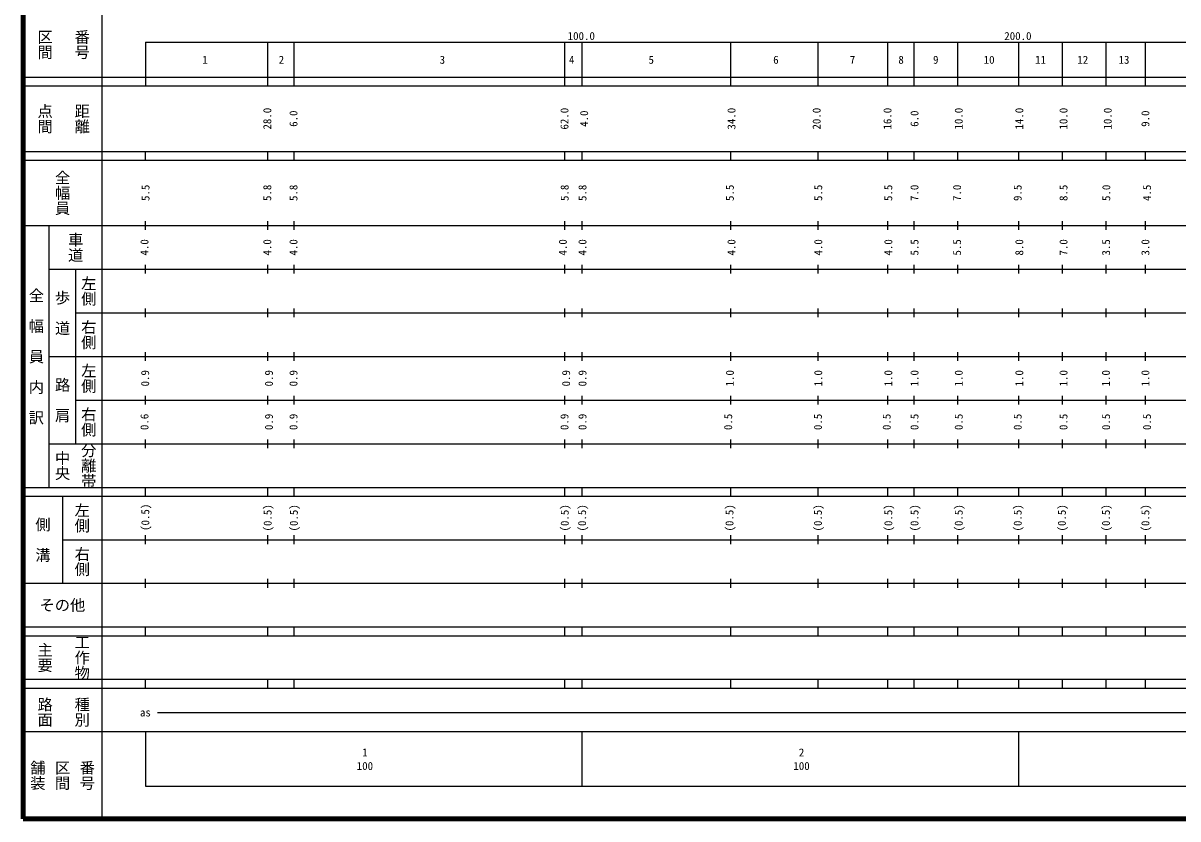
# Model space of a CAD drawing. Units: millimetres on the paper, enlarged 1000 times. Extents: x 40000 to 680000, y 20000 to 380000.
# Drawn here: x 40000 to 304489, y 20000 to 202409 of the extents above; entities that cross this region are included whole.
import ezdxf
from ezdxf.enums import TextEntityAlignment as Align

# ---------------------------------------------------------------- set-up
doc = ezdxf.new("R2010")
doc.units = ezdxf.units.MM
doc.header["$LTSCALE"] = 1000
doc.layers.add('M-TTL', color=2, linetype='Continuous', lineweight=140)
doc.layers.add('M-TTL-BAND', color=7, linetype='Continuous', lineweight=25)
doc.styles.add('@ＭＳ ゴシック', font='')
doc.styles.add('ＭＳ ゴシック', font='')
doc.styles.get('@ＭＳ ゴシック').set_extended_font_data('@MS Gothic')
doc.styles.get('ＭＳ ゴシック').set_extended_font_data('MS Gothic')

msp = doc.modelspace()

# ---------------------------------------------------------------- linework, layer by layer
at = {"layer": 'M-TTL'}
for p, q in [((40000, 380000), (40000, 20000)), ((40000, 20000), (680000, 20000))]:
    msp.add_line(p, q, dxfattribs=at)
at = {"layer": 'M-TTL-BAND'}
for p, q in [((58000, 370000), (58000, 20000)), ((68000, 198000), (579000, 198000)), ((68000, 198000), (68000, 188000)), ((96000, 198000), (96000, 188000)), ((102000, 198000), (102000, 188000)), ((164000, 198000), (164000, 188000)), ((168000, 198000), (168000, 188000)), ((202000, 198000), (202000, 188000)), ((222000, 198000), (222000, 188000)), ((238000, 198000), (238000, 188000)), ((244000, 198000), (244000, 188000)), ((254000, 198000), (254000, 188000)), ((268000, 198000), (268000, 188000)), ((278000, 198000), (278000, 188000)), ((288000, 198000), (288000, 188000)), ((297000, 198000), (297000, 188000)), ((40000, 190000), (579000, 190000)), ((40000, 188000), (579000, 188000)), ((40000, 173000), (579000, 173000)), ((68000, 171000), (68000, 173000)), ((96000, 173000), (96000, 171000)), ((102000, 173000), (102000, 171000)), ((164000, 173000), (164000, 171000)), ((168000, 173000), (168000, 171000)), ((202000, 173000), (202000, 171000)), ((222000, 173000), (222000, 171000)), ((238000, 173000), (238000, 171000)), ((244000, 173000), (244000, 171000)), ((254000, 173000), (254000, 171000)), ((268000, 173000), (268000, 171000)), ((278000, 173000), (278000, 171000)), ((288000, 173000), (288000, 171000)), ((297000, 173000), (297000, 171000)), ((40000, 171000), (579000, 171000)), ((68000, 155000), (68000, 157000)), ((96000, 157000), (96000, 155000)), ((102000, 157000), (102000, 155000)), ((164000, 157000), (164000, 155000)), ((168000, 157000), (168000, 155000)), ((202000, 157000), (202000, 155000)), ((222000, 157000), (222000, 155000)), ((238000, 157000), (238000, 155000)), ((244000, 157000), (244000, 155000)), ((254000, 157000), (254000, 155000)), ((268000, 157000), (268000, 155000)), ((278000, 157000), (278000, 155000)), ((288000, 157000), (288000, 155000)), ((297000, 157000), (297000, 155000)), ((40000, 156000), (579000, 156000)), ((46000, 96000), (46000, 156000)), ((46000, 146000), (579000, 146000)), ((52000, 146000), (52000, 106000)), ((68000, 145000), (68000, 147000)), ((96000, 147000), (96000, 145000)), ((102000, 147000), (102000, 145000)), ((164000, 147000), (164000, 145000)), ((168000, 147000), (168000, 145000)), ((202000, 147000), (202000, 145000)), ((222000, 147000), (222000, 145000)), ((238000, 147000), (238000, 145000)), ((244000, 147000), (244000, 145000)), ((254000, 147000), (254000, 145000)), ((268000, 147000), (268000, 145000)), ((278000, 147000), (278000, 145000)), ((288000, 147000), (288000, 145000)), ((297000, 147000), (297000, 145000)), ((52000, 136000), (579000, 136000)), ((68000, 135000), (68000, 137000)), ((96000, 137000), (96000, 135000)), ((102000, 137000), (102000, 135000)), ((164000, 137000), (164000, 135000)), ((168000, 137000), (168000, 135000)), ((202000, 137000), (202000, 135000)), ((222000, 137000), (222000, 135000)), ((238000, 137000), (238000, 135000)), ((244000, 137000), (244000, 135000)), ((254000, 137000), (254000, 135000)), ((268000, 137000), (268000, 135000)), ((278000, 137000), (278000, 135000)), ((288000, 137000), (288000, 135000)), ((297000, 137000), (297000, 135000)), ((68000, 125000), (68000, 127000)), ((96000, 127000), (96000, 125000)), ((102000, 127000), (102000, 125000)), ((164000, 127000), (164000, 125000)), ((168000, 127000), (168000, 125000)), ((202000, 127000), (202000, 125000)), ((222000, 127000), (222000, 125000)), ((238000, 127000), (238000, 125000)), ((244000, 127000), (244000, 125000)), ((254000, 127000), (254000, 125000)), ((268000, 127000), (268000, 125000)), ((278000, 127000), (278000, 125000)), ((288000, 127000), (288000, 125000)), ((297000, 127000), (297000, 125000)), ((46000, 126000), (579000, 126000)), ((68000, 115000), (68000, 117000)), ((96000, 117000), (96000, 115000)), ((102000, 117000), (102000, 115000)), ((164000, 117000), (164000, 115000)), ((168000, 117000), (168000, 115000)), ((202000, 117000), (202000, 115000)), ((222000, 117000), (222000, 115000)), ((238000, 117000), (238000, 115000)), ((244000, 117000), (244000, 115000)), ((254000, 117000), (254000, 115000)), ((268000, 117000), (268000, 115000)), ((278000, 117000), (278000, 115000)), ((288000, 117000), (288000, 115000)), ((297000, 117000), (297000, 115000)), ((52000, 116000), (579000, 116000)), ((46000, 106000), (579000, 106000)), ((68000, 105000), (68000, 107000)), ((96000, 107000), (96000, 105000)), ((102000, 107000), (102000, 105000)), ((164000, 107000), (164000, 105000)), ((168000, 107000), (168000, 105000)), ((202000, 107000), (202000, 105000)), ((222000, 107000), (222000, 105000)), ((238000, 107000), (238000, 105000)), ((244000, 107000), (244000, 105000)), ((254000, 107000), (254000, 105000)), ((268000, 107000), (268000, 105000)), ((278000, 107000), (278000, 105000)), ((288000, 107000), (288000, 105000)), ((297000, 107000), (297000, 105000)), ((40000, 96000), (579000, 96000)), ((68000, 94000), (68000, 96000)), ((96000, 96000), (96000, 94000)), ((102000, 96000), (102000, 94000)), ((164000, 96000), (164000, 94000)), ((168000, 96000), (168000, 94000)), ((202000, 96000), (202000, 94000)), ((222000, 96000), (222000, 94000)), ((238000, 96000), (238000, 94000)), ((244000, 96000), (244000, 94000)), ((254000, 96000), (254000, 94000)), ((268000, 96000), (268000, 94000)), ((278000, 96000), (278000, 94000)), ((288000, 96000), (288000, 94000)), ((297000, 96000), (297000, 94000)), ((40000, 94000), (579000, 94000)), ((49000, 94000), (49000, 74000)), ((68000, 83000), (68000, 85000)), ((96000, 85000), (96000, 83000)), ((102000, 85000), (102000, 83000)), ((164000, 85000), (164000, 83000)), ((168000, 85000), (168000, 83000)), ((202000, 85000), (202000, 83000)), ((222000, 85000), (222000, 83000)), ((238000, 85000), (238000, 83000)), ((244000, 85000), (244000, 83000)), ((254000, 85000), (254000, 83000)), ((268000, 85000), (268000, 83000)), ((278000, 85000), (278000, 83000)), ((288000, 85000), (288000, 83000)), ((297000, 85000), (297000, 83000)), ((49000, 84000), (579000, 84000)), ((68000, 73000), (68000, 75000)), ((96000, 75000), (96000, 73000)), ((102000, 75000), (102000, 73000)), ((164000, 75000), (164000, 73000)), ((168000, 75000), (168000, 73000)), ((202000, 75000), (202000, 73000)), ((222000, 75000), (222000, 73000)), ((238000, 75000), (238000, 73000)), ((244000, 75000), (244000, 73000)), ((254000, 75000), (254000, 73000)), ((268000, 75000), (268000, 73000)), ((278000, 75000), (278000, 73000)), ((288000, 75000), (288000, 73000)), ((297000, 75000), (297000, 73000)), ((40000, 74000), (579000, 74000)), ((40000, 64000), (579000, 64000)), ((68000, 62000), (68000, 64000)), ((96000, 64000), (96000, 62000)), ((102000, 64000), (102000, 62000)), ((164000, 64000), (164000, 62000)), ((168000, 64000), (168000, 62000)), ((202000, 64000), (202000, 62000)), ((222000, 64000), (222000, 62000)), ((238000, 64000), (238000, 62000)), ((244000, 64000), (244000, 62000)), ((254000, 64000), (254000, 62000)), ((268000, 64000), (268000, 62000)), ((278000, 64000), (278000, 62000)), ((288000, 64000), (288000, 62000)), ((297000, 64000), (297000, 62000)), ((40000, 62000), (579000, 62000)), ((40000, 52000), (579000, 52000)), ((68000, 50000), (68000, 52000)), ((96000, 52000), (96000, 50000)), ((102000, 52000), (102000, 50000)), ((164000, 52000), (164000, 50000)), ((168000, 52000), (168000, 50000)), ((202000, 52000), (202000, 50000)), ((222000, 52000), (222000, 50000)), ((238000, 52000), (238000, 50000)), ((244000, 52000), (244000, 50000)), ((254000, 52000), (254000, 50000)), ((268000, 52000), (268000, 50000)), ((278000, 52000), (278000, 50000)), ((288000, 52000), (288000, 50000)), ((297000, 52000), (297000, 50000)), ((40000, 50000), (579000, 50000)), ((70805, 44406), (561055, 44406)), ((40000, 40000), (579000, 40000)), ((68000, 40000), (68000, 27500)), ((168000, 40000), (168000, 27500)), ((268000, 40000), (268000, 27500)), ((68000, 27500), (579000, 27500))]:
    msp.add_line(p, q, dxfattribs=at)

# ---------------------------------------------------------------- texts
for s, height, rotation, style, p in [('区間', 2566, 270, '@ＭＳ ゴシック', (45000, 197500)), ('番号', 2566, 270, '@ＭＳ ゴシック', (53500, 197500)), ('点間', 2566, 270, '@ＭＳ ゴシック', (45000, 180500)), ('距離', 2566, 270, '@ＭＳ ゴシック', (53500, 180500)), ('28.0', 1833, 90, 'ＭＳ ゴシック', (95918, 180500)), ('62.0', 1833, 90, 'ＭＳ ゴシック', (163983, 180500)), ('34.0', 1833, 90, 'ＭＳ ゴシック', (202234, 180500)), ('20.0', 1833, 90, 'ＭＳ ゴシック', (221735, 180500)), ('16.0', 1833, 90, 'ＭＳ ゴシック', (237965, 180500)), ('10.0', 1833, 90, 'ＭＳ ゴシック', (254278, 180500)), ('14.0', 1833, 90, 'ＭＳ ゴシック', (268153, 180500)), ('10.0', 1833, 90, 'ＭＳ ゴシック', (278279, 180500)), ('10.0', 1833, 90, 'ＭＳ ゴシック', (288404, 180500)), ('6.0', 1833, 90, 'ＭＳ ゴシック', (101918, 180500)), ('4.0', 1833, 90, 'ＭＳ ゴシック', (168483, 180500)), ('6.0', 1833, 90, 'ＭＳ ゴシック', (244153, 180500)), ('9.0', 1833, 90, 'ＭＳ ゴシック', (297030, 180500)), ('全幅員', 2566, 270, '@ＭＳ ゴシック', (49000, 163500)), ('5.5', 1833, 90, 'ＭＳ ゴシック', (68030, 163500)), ('5.8', 1833, 90, 'ＭＳ ゴシック', (95918, 163500)), ('5.8', 1833, 90, 'ＭＳ ゴシック', (101918, 163500)), ('5.8', 1833, 90, 'ＭＳ ゴシック', (164025, 163500)), ('5.8', 1833, 90, 'ＭＳ ゴシック', (168108, 163500)), ('5.5', 1833, 90, 'ＭＳ ゴシック', (201859, 163500)), ('5.5', 1833, 90, 'ＭＳ ゴシック', (222110, 163500)), ('5.5', 1833, 90, 'ＭＳ ゴシック', (238152, 163500)), ('7.0', 1833, 90, 'ＭＳ ゴシック', (244153, 163500)), ('7.0', 1833, 90, 'ＭＳ ゴシック', (253903, 163500)), ('9.5', 1833, 90, 'ＭＳ ゴシック', (267778, 163500)), ('8.5', 1833, 90, 'ＭＳ ゴシック', (278279, 163500)), ('5.0', 1833, 90, 'ＭＳ ゴシック', (288079, 163500)), ('4.5', 1833, 90, 'ＭＳ ゴシック', (297405, 163500)), ('車道', 2566, 270, '@ＭＳ ゴシック', (52000, 151000)), ('4.0', 1833, 90, 'ＭＳ ゴシック', (67792, 151000)), ('4.0', 1833, 90, 'ＭＳ ゴシック', (95918, 151000)), ('4.0', 1833, 90, 'ＭＳ ゴシック', (101918, 151000)), ('4.0', 1833, 90, 'ＭＳ ゴシック', (163608, 151000)), ('4.0', 1833, 90, 'ＭＳ ゴシック', (168108, 151000)), ('4.0', 1833, 90, 'ＭＳ ゴシック', (202234, 151000)), ('4.0', 1833, 90, 'ＭＳ ゴシック', (222110, 151000)), ('4.0', 1833, 90, 'ＭＳ ゴシック', (238152, 151000)), ('5.5', 1833, 90, 'ＭＳ ゴシック', (244153, 151000)), ('5.5', 1833, 90, 'ＭＳ ゴシック', (253903, 151000)), ('8.0', 1833, 90, 'ＭＳ ゴシック', (268153, 151000)), ('7.0', 1833, 90, 'ＭＳ ゴシック', (278279, 151000)), ('3.5', 1833, 90, 'ＭＳ ゴシック', (288029, 151000)), ('3.0', 1833, 90, 'ＭＳ ゴシック', (297030, 151000)), ('左側', 2566, 270, '@ＭＳ ゴシック', (55000, 141000)), ('全\u3000幅\u3000員\u3000内\u3000訳', 2566, 270, '@ＭＳ ゴシック', (43000, 126000)), ('歩\u3000道', 2566, 270, '@ＭＳ ゴシック', (49000, 136000)), ('右側', 2566, 270, '@ＭＳ ゴシック', (55000, 131000)), ('左側', 2566, 270, '@ＭＳ ゴシック', (55000, 121000)), ('0.9', 1833, 90, 'ＭＳ ゴシック', (67946, 121000)), ('0.9', 1833, 90, 'ＭＳ ゴシック', (96293, 121000)), ('0.9', 1833, 90, 'ＭＳ ゴシック', (101918, 121000)), ('0.9', 1833, 90, 'ＭＳ ゴシック', (164358, 121000)), ('0.9', 1833, 90, 'ＭＳ ゴシック', (168108, 121000)), ('1.0', 1833, 90, 'ＭＳ ゴシック', (201859, 121000)), ('1.0', 1833, 90, 'ＭＳ ゴシック', (222110, 121000)), ('1.0', 1833, 90, 'ＭＳ ゴシック', (238152, 121000)), ('1.0', 1833, 90, 'ＭＳ ゴシック', (244153, 121000)), ('1.0', 1833, 90, 'ＭＳ ゴシック', (254278, 121000)), ('1.0', 1833, 90, 'ＭＳ ゴシック', (268153, 121000)), ('1.0', 1833, 90, 'ＭＳ ゴシック', (278279, 121000)), ('1.0', 1833, 90, 'ＭＳ ゴシック', (287987, 121000)), ('1.0', 1833, 90, 'ＭＳ ゴシック', (297030, 121000)), ('路\u3000肩', 2566, 270, '@ＭＳ ゴシック', (49000, 116000)), ('右側', 2566, 270, '@ＭＳ ゴシック', (55000, 111000)), ('0.6', 1833, 90, 'ＭＳ ゴシック', (67792, 111000)), ('0.9', 1833, 90, 'ＭＳ ゴシック', (96293, 111000)), ('0.9', 1833, 90, 'ＭＳ ゴシック', (101918, 111000)), ('0.9', 1833, 90, 'ＭＳ ゴシック', (163983, 111000)), ('0.9', 1833, 90, 'ＭＳ ゴシック', (168108, 111000)), ('0.5', 1833, 90, 'ＭＳ ゴシック', (201484, 111000)), ('0.5', 1833, 90, 'ＭＳ ゴシック', (222027, 111000)), ('0.5', 1833, 90, 'ＭＳ ゴシック', (237777, 111000)), ('0.5', 1833, 90, 'ＭＳ ゴシック', (244153, 111000)), ('0.5', 1833, 90, 'ＭＳ ゴシック', (254278, 111000)), ('0.5', 1833, 90, 'ＭＳ ゴシック', (267778, 111000)), ('0.5', 1833, 90, 'ＭＳ ゴシック', (278279, 111000)), ('0.5', 1833, 90, 'ＭＳ ゴシック', (288029, 111000)), ('0.5', 1833, 90, 'ＭＳ ゴシック', (297405, 111000)), ('分離帯', 2566, 270, '@ＭＳ ゴシック', (55000, 101000)), ('中央', 2566, 270, '@ＭＳ ゴシック', (49000, 101000)), ('左側', 2566, 270, '@ＭＳ ゴシック', (53500, 89000)), ('(0.5)', 1833, 90, 'ＭＳ ゴシック', (67981, 89131)), ('(0.5)', 1833, 90, 'ＭＳ ゴシック', (96000, 89000)), ('(0.5)', 1833, 90, 'ＭＳ ゴシック', (102000, 89000)), ('(0.5)', 1833, 90, 'ＭＳ ゴシック', (164038, 89000)), ('(0.5)', 1833, 90, 'ＭＳ ゴシック', (168025, 89000)), ('(0.5)', 1833, 90, 'ＭＳ ゴシック', (201776, 89000)), ('(0.5)', 1833, 90, 'ＭＳ ゴシック', (222027, 89000)), ('(0.5)', 1833, 90, 'ＭＳ ゴシック', (238152, 89000)), ('(0.5)', 1833, 90, 'ＭＳ ゴシック', (244153, 89000)), ('(0.5)', 1833, 90, 'ＭＳ ゴシック', (254278, 89000)), ('(0.5)', 1833, 90, 'ＭＳ ゴシック', (267778, 89000)), ('(0.5)', 1833, 90, 'ＭＳ ゴシック', (277904, 89000)), ('(0.5)', 1833, 90, 'ＭＳ ゴシック', (287997, 89000)), ('(0.5)', 1833, 90, 'ＭＳ ゴシック', (297030, 89000)), ('側\u3000溝', 2566, 270, '@ＭＳ ゴシック', (44500, 84000)), ('右側', 2566, 270, '@ＭＳ ゴシック', (53500, 79000)), ('工作物', 2566, 270, '@ＭＳ ゴシック', (53500, 57000)), ('主要', 2566, 270, '@ＭＳ ゴシック', (45000, 57000)), ('路面', 2566, 270, '@ＭＳ ゴシック', (45000, 44500)), ('種別', 2566, 270, '@ＭＳ ゴシック', (53500, 44500)), ('舗装', 2566, 270, '@ＭＳ ゴシック', (43333, 30000)), ('区間', 2566, 270, '@ＭＳ ゴシック', (49000, 30000)), ('番号', 2566, 270, '@ＭＳ ゴシック', (54667, 30000))]:
    msp.add_text(s, height=height, rotation=rotation, dxfattribs=dict(at, style=style)).set_placement(p, align=Align.MIDDLE_CENTER)
at = {"layer": 'M-TTL-BAND', "style": 'ＭＳ ゴシック'}
for s, height, p in [('100.0', 1833, (167844, 199445)), ('200.0', 1833, (267844, 199445)), ('1', 1833, (81657, 194000)), ('2', 1833, (99158, 194000)), ('3', 1833, (136034, 194000)), ('4', 1833, (165640, 194000)), ('5', 1833, (183863, 194000)), ('6', 1833, (212420, 194000)), ('7', 1833, (229976, 194000)), ('8', 1833, (241087, 194000)), ('9', 1833, (249032, 194000)), ('10', 1833, (261255, 194000)), ('11', 1833, (273033, 194000)), ('12', 1833, (282700, 194000)), ('13', 1833, (292145, 194000)), ('その他', 2566, (49000, 69000)), ('as', 1833, (68006, 44406)), ('1', 1833, (118288, 35238)), ('2', 1833, (218288, 35238)), ('100', 1833, (118288, 32131)), ('100', 1833, (218288, 32131))]:
    msp.add_text(s, height=height, dxfattribs=at).set_placement(p, align=Align.MIDDLE_CENTER)

doc.saveas('drawing.dxf')
